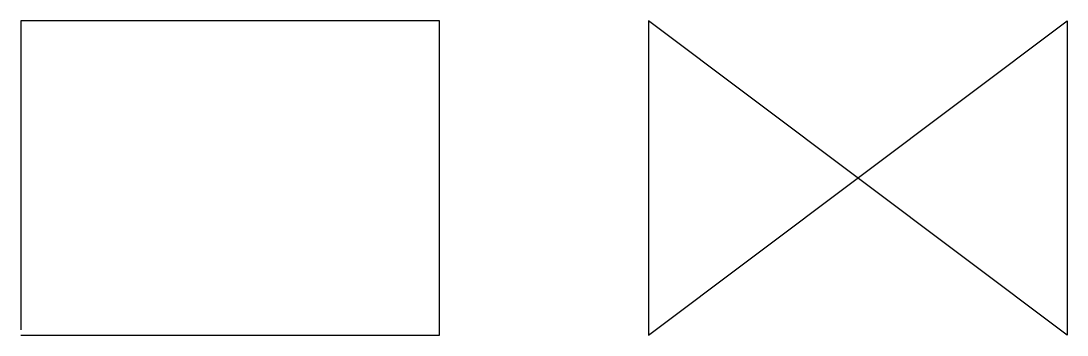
# Model space of a CAD drawing. Header units: millimetres. Extents: x 0 to 100, y 0 to 30.
import ezdxf

# ---------------------------------------------------------------- set-up
doc = ezdxf.new("R2010")
doc.units = ezdxf.units.MM
doc.layers.get('0').update_dxf_attribs({"linetype": 'CONTINUOUS'})

msp = doc.modelspace()

# ---------------------------------------------------------------- linework, layer by layer
msp.add_lwpolyline([(0, 0), (40, 0), (40, 30), (0, 30), (0, 0.5)])
msp.add_lwpolyline([(60, 0), (100, 30), (100, 0), (60, 30)], close=True)

doc.saveas('drawing.dxf')
